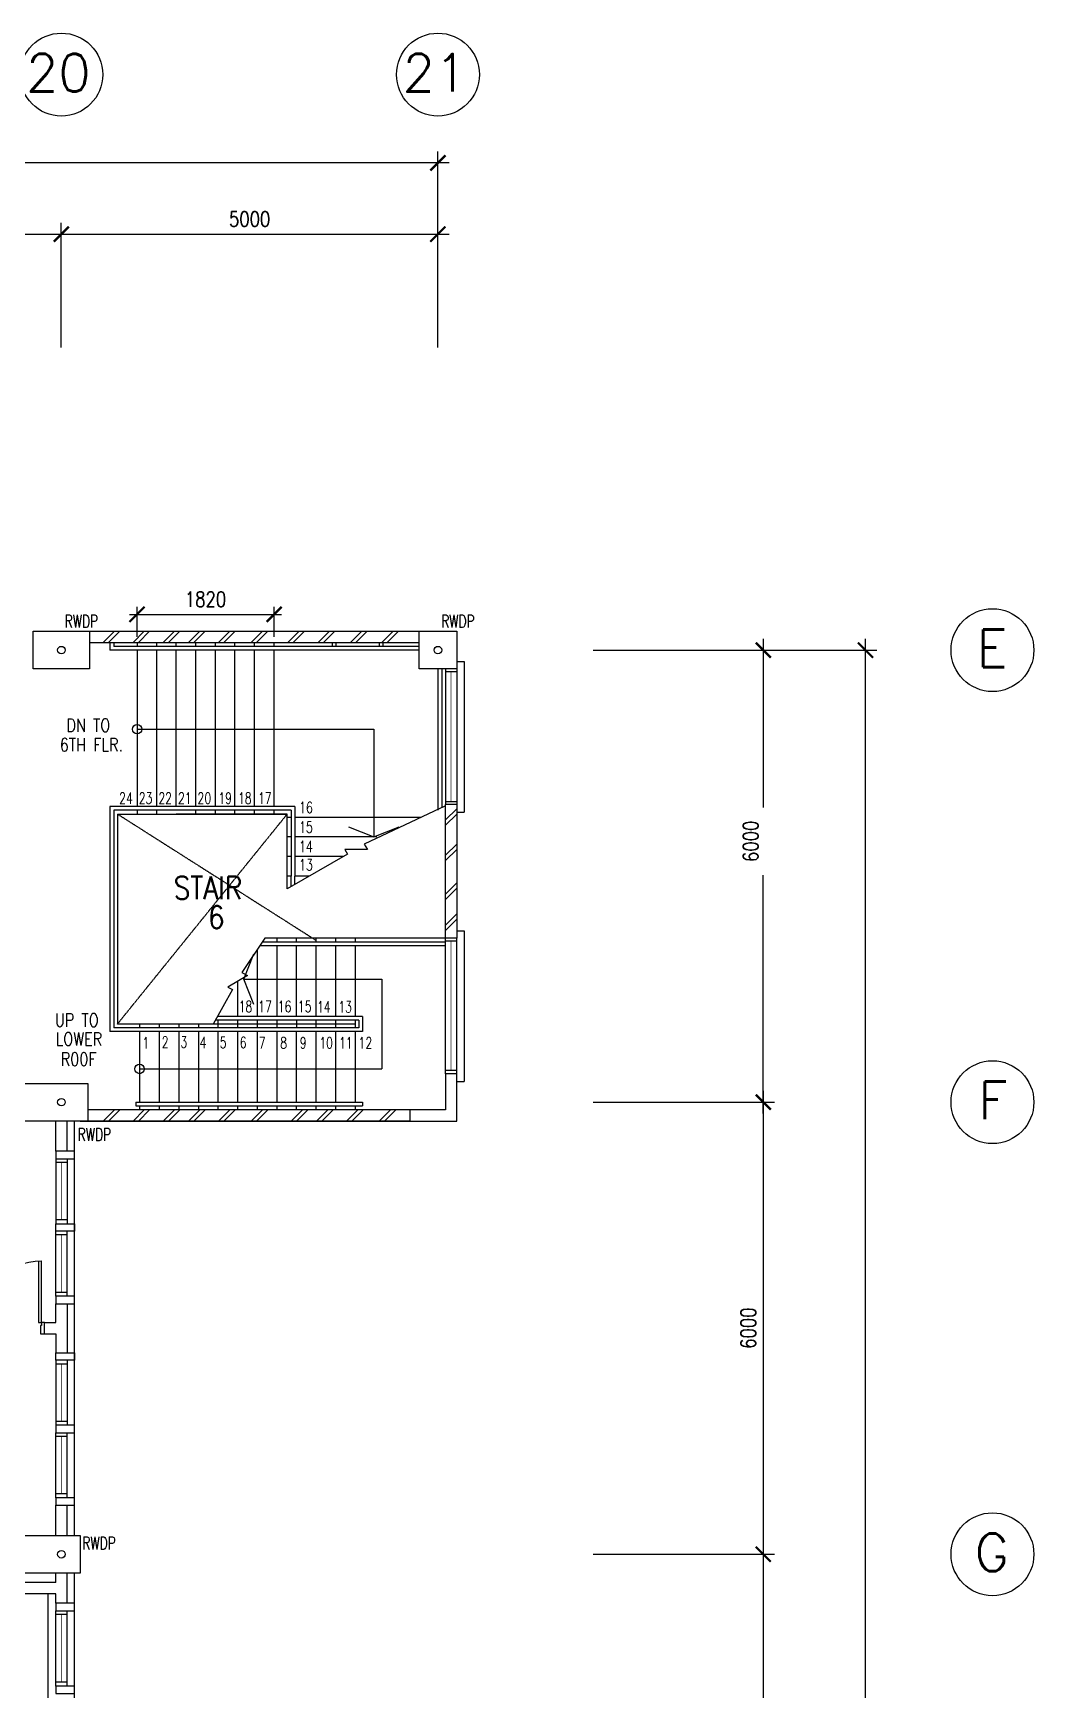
# Model space of a CAD drawing. Extents: x 2687779 to 2997471, y -863049 to -631414.
# Drawn here: x 2970629 to 2983918, y -798224 to -776235 of the extents above; entities that cross this region are included whole.
import ezdxf

# ---------------------------------------------------------------- set-up
doc = ezdxf.new("R2010")
doc.units = 0
doc.header["$LTSCALE"] = 10
doc.header["$MEASUREMENT"] = 0
doc.header["$PDMODE"] = 34
doc.linetypes.add('HIDDEN', pattern=[0.375, 0.25, -0.125])
doc.layers.get('0').update_dxf_attribs({"linetype": 'CONTINUOUS'})
doc.layers.get('DEFPOINTS').update_dxf_attribs({"linetype": 'CONTINUOUS'})
for name, color, linetype in [('COL', 3, 'CONTINUOUS'), ('DIM', 7, 'CONTINUOUS'), ('DR', 7, 'CONTINUOUS'), ('extension', 1, 'CONTINUOUS'), ('FURN', 1, 'CONTINUOUS'), ('GRID-T', 7, 'CONTINUOUS'), ('H', 1, 'CONTINUOUS'), ('rail', 1, 'CONTINUOUS'), ('RWDP', 145, 'CONTINUOUS'), ('stair', 7, 'CONTINUOUS'), ('T50', 3, 'CONTINUOUS'), ('WALL', 2, 'CONTINUOUS'), ('WIN', 5, 'CONTINUOUS')]:
    doc.layers.add(name, color=color, linetype=linetype)
doc.styles.add('ROMANS', font='romans.shx', dxfattribs={"width": 0.8, "height": 100})
doc.styles.get("Standard").update_dxf_attribs({"font": 'ROMANS.SHX'})
doc.dimstyles.new('STANDARD$0', dxfattribs={"dimscale": 0, "dimtxt": 8, "dimasz": 6, "dimexe": 1, "dimexo": 1, "dimgap": 3, "dimtad": 1, "dimdec": 0, "dimlfac": -1, "dimrnd": 1, "dimzin": 0, "dimdsep": 46, "dimtxsty": 'Standard', "dimcen": 0, "dimclrd": 5, "dimclre": 250, "dimadec": 0, "dimazin": 0, "dimtfac": 1, "dimtdec": 4, "dimtofl": 0, "dimtmove": 0, "dimatfit": 3, "dimfxl": 1, "dimtolj": 1, "dimtzin": 0, "dimarcsym": 0})

# ---------------------------------------------------------------- blocks, each defined once
blk = doc.blocks.new('_ARCHTICK')
at = {"color": 0, "linetype": 'ByBlock', "const_width": 0.15}
blk.add_lwpolyline([(-0.5, -0.5), (0.5, 0.5)], dxfattribs=at)
blk = doc.blocks.new('*D77')
at = {"layer": 'DEFPOINTS', "color": 0, "transparency": 16777216}
for p in [(2971004, -778903), (2966004, -780559), (2971004, -780559)]:
    blk.add_point(p, dxfattribs=at)
at = {"layer": 'DIM', "color": 7, "lineweight": -2, "transparency": 16777216}
for p, q in [((2966004, -780409), (2966004, -778753)), ((2971004, -780409), (2971004, -778753)), ((2965854, -778903), (2971154, -778903))]:
    blk.add_line(p, q, dxfattribs=at)
at = {"layer": 'DIM', "color": 7, "lineweight": -2, "transparency": 16777216, "xscale": 200, "yscale": 200, "zscale": 200, "rotation": 180}
blk.add_blockref('_ARCHTICK', (2966004, -778903), dxfattribs=at)
at = {"layer": 'DIM', "color": 7, "lineweight": -2, "transparency": 16777216, "xscale": 200, "yscale": 200, "zscale": 200}
blk.add_blockref('_ARCHTICK', (2971004, -778903), dxfattribs=at)
at = {"layer": 'DIM', "color": 7, "transparency": 16777216, "insert": (2968504, -778703), "char_height": 200, "attachment_point": 5, "style": 'ROMANS'}
blk.add_mtext('\\A1;5000', dxfattribs=at)
blk = doc.blocks.new('*D78')
at = {"layer": 'DEFPOINTS', "color": 0, "transparency": 16777216}
for p in [(2976004, -778903), (2971004, -780559), (2976004, -780559)]:
    blk.add_point(p, dxfattribs=at)
at = {"layer": 'DIM', "color": 7, "lineweight": -2, "transparency": 16777216}
for p, q in [((2971004, -780409), (2971004, -778753)), ((2976004, -780409), (2976004, -778753)), ((2970854, -778903), (2976154, -778903))]:
    blk.add_line(p, q, dxfattribs=at)
at = {"layer": 'DIM', "color": 7, "lineweight": -2, "transparency": 16777216, "xscale": 200, "yscale": 200, "zscale": 200, "rotation": 180}
blk.add_blockref('_ARCHTICK', (2971004, -778903), dxfattribs=at)
at = {"layer": 'DIM', "color": 7, "lineweight": -2, "transparency": 16777216, "xscale": 200, "yscale": 200, "zscale": 200}
blk.add_blockref('_ARCHTICK', (2976004, -778903), dxfattribs=at)
at = {"layer": 'DIM', "color": 7, "transparency": 16777216, "insert": (2973504, -778703), "char_height": 200, "attachment_point": 5, "style": 'ROMANS'}
blk.add_mtext('\\A1;5000', dxfattribs=at)
blk = doc.blocks.new('*D79')
at = {"layer": 'DEFPOINTS', "color": 0, "transparency": 16777216}
for p in [(2940004, -777957), (2940004, -780559), (2976004, -780559)]:
    blk.add_point(p, dxfattribs=at)
at = {"layer": 'DIM', "color": 7, "lineweight": -2, "transparency": 16777216}
for p, q in [((2976154, -777957), (2939854, -777957)), ((2940004, -780409), (2940004, -777807)), ((2976004, -780409), (2976004, -777807))]:
    blk.add_line(p, q, dxfattribs=at)
at = {"layer": 'DIM', "color": 7, "lineweight": -2, "transparency": 16777216, "xscale": 200, "yscale": 200, "zscale": 200}
for p, rotation in [((2940004, -777957), 180.0000000117509), ((2976004, -777957), 1.175084030080598e-08)]:
    blk.add_blockref('_ARCHTICK', p, dxfattribs=dict(at, rotation=rotation))
at = {"layer": 'DIM', "color": 7, "transparency": 16777216, "insert": (2958004, -777757), "char_height": 200, "attachment_point": 5, "rotation": 0, "style": 'ROMANS'}
blk.add_mtext('\\A1;36000', dxfattribs=at)
blk = doc.blocks.new('*D122')
at = {"layer": 'DEFPOINTS', "color": 0, "transparency": 16777216}
for p in [(2977914, -784424), (2977914, -790424), (2980325, -790424)]:
    blk.add_point(p, dxfattribs=at)
at = {"layer": 'DIM', "color": 7, "lineweight": -2, "transparency": 16777216}
for p, q in [((2980325, -784274), (2980325, -786513)), ((2978064, -784424), (2980475, -784424)), ((2980325, -790574), (2980325, -787409)), ((2978064, -790424), (2980475, -790424))]:
    blk.add_line(p, q, dxfattribs=at)
at = {"layer": 'DIM', "color": 7, "lineweight": -2, "transparency": 16777216, "xscale": 200, "yscale": 200, "zscale": 200}
for p, rotation in [((2980325, -784424), 90), ((2980325, -790424), 270)]:
    blk.add_blockref('_ARCHTICK', p, dxfattribs=dict(at, rotation=rotation))
at = {"layer": 'DIM', "color": 7, "transparency": 16777216, "insert": (2980159, -786961), "char_height": 200, "attachment_point": 5, "rotation": 90, "style": 'ROMANS'}
blk.add_mtext('\\A1;6000', dxfattribs=at)
blk = doc.blocks.new('*D123')
at = {"layer": 'DEFPOINTS', "color": 0, "transparency": 16777216}
for p in [(2977914, -790424), (2977914, -796424), (2980325, -796424)]:
    blk.add_point(p, dxfattribs=at)
at = {"layer": 'DIM', "color": 7, "lineweight": -2, "transparency": 16777216}
for p, q in [((2980325, -790274), (2980325, -796574)), ((2978064, -790424), (2980475, -790424)), ((2978064, -796424), (2980475, -796424))]:
    blk.add_line(p, q, dxfattribs=at)
at = {"layer": 'DIM', "color": 7, "lineweight": -2, "transparency": 16777216, "xscale": 200, "yscale": 200, "zscale": 200}
for p, rotation in [((2980325, -790424), 90), ((2980325, -796424), 270)]:
    blk.add_blockref('_ARCHTICK', p, dxfattribs=dict(at, rotation=rotation))
at = {"layer": 'DIM', "color": 7, "transparency": 16777216, "insert": (2980125, -793424), "char_height": 200, "attachment_point": 5, "rotation": 90, "style": 'ROMANS'}
blk.add_mtext('\\A1;6000', dxfattribs=at)
blk = doc.blocks.new('*D124')
at = {"layer": 'DEFPOINTS', "color": 0, "transparency": 16777216}
for p in [(2977914, -796424), (2977914, -802424), (2980325, -802424)]:
    blk.add_point(p, dxfattribs=at)
at = {"layer": 'DIM', "color": 7, "lineweight": -2, "transparency": 16777216}
for p, q in [((2978064, -796424), (2980475, -796424)), ((2980325, -796274), (2980325, -802574)), ((2978064, -802424), (2980475, -802424))]:
    blk.add_line(p, q, dxfattribs=at)
at = {"layer": 'DIM', "color": 7, "lineweight": -2, "transparency": 16777216, "xscale": 200, "yscale": 200, "zscale": 200}
for p, rotation in [((2980325, -796424), 90), ((2980325, -802424), 270)]:
    blk.add_blockref('_ARCHTICK', p, dxfattribs=dict(at, rotation=rotation))
at = {"layer": 'DIM', "color": 7, "transparency": 16777216, "insert": (2980125, -799424), "char_height": 200, "attachment_point": 5, "rotation": 90, "style": 'ROMANS'}
blk.add_mtext('\\A1;6000', dxfattribs=at)
blk = doc.blocks.new('*D131')
at = {"layer": 'DEFPOINTS', "color": 0, "transparency": 16777216}
for p in [(2978301, -784424), (2981682, -784424), (2978301, -838424)]:
    blk.add_point(p, dxfattribs=at)
at = {"layer": 'DIM', "color": 7, "lineweight": -2, "transparency": 16777216}
for p, q in [((2981682, -838574), (2981682, -784274)), ((2978451, -784424), (2981832, -784424)), ((2978451, -838424), (2981832, -838424))]:
    blk.add_line(p, q, dxfattribs=at)
at = {"layer": 'DIM', "color": 7, "lineweight": -2, "transparency": 16777216, "xscale": 200, "yscale": 200, "zscale": 200}
for p, rotation in [((2981682, -784424), 90), ((2981682, -838424), 270)]:
    blk.add_blockref('_ARCHTICK', p, dxfattribs=dict(at, rotation=rotation))
at = {"layer": 'DIM', "color": 7, "transparency": 16777216, "insert": (2981482, -811424), "char_height": 200, "attachment_point": 5, "rotation": 90, "style": 'ROMANS'}
blk.add_mtext('\\A1;54000', dxfattribs=at)
blk = doc.blocks.new('DR-900-B')
at = {"layer": 'DR'}
for p, q in [((0, 900), (-150, 900)), ((-150, 900), (-150, 860)), ((0, 850), (0, 900)), ((-150, 860), (-110, 860)), ((-110, 860), (-110, 850)), ((-110, 850), (0, 850)), ((-150, 40), (-970, 40)), ((-969, 80), (-150, 80)), ((-150, 80), (-150, 40)), ((-150, 40), (-110, 40)), ((-150, 0), (-150, 40)), ((0, 0), (-150, 0)), ((-110, 50), (0, 50)), ((-110, 40), (-110, 50)), ((0, 50), (0, 0))]:
    blk.add_line(p, q, dxfattribs=at)
blk.add_arc((-150, 40), 820, 90, 180, dxfattribs=at)
blk = doc.blocks.new('*D236')
at = {"layer": 'DEFPOINTS', "color": 0, "transparency": 16777216}
for p in [(2973829, -783949), (2972009, -784348), (2973829, -784348)]:
    blk.add_point(p, dxfattribs=at)
at = {"layer": 'DIM', "color": 7, "lineweight": -2, "transparency": 16777216}
for p, q in [((2972009, -784248), (2972009, -783849)), ((2973829, -784248), (2973829, -783849)), ((2971909, -783949), (2973929, -783949))]:
    blk.add_line(p, q, dxfattribs=at)
at = {"layer": 'DIM', "color": 7, "lineweight": -2, "transparency": 16777216, "xscale": 200, "yscale": 200, "zscale": 200, "rotation": 180}
blk.add_blockref('_ARCHTICK', (2972009, -783949), dxfattribs=at)
at = {"layer": 'DIM', "color": 7, "lineweight": -2, "transparency": 16777216, "xscale": 200, "yscale": 200, "zscale": 200}
blk.add_blockref('_ARCHTICK', (2973829, -783949), dxfattribs=at)
at = {"layer": 'DIM', "color": 7, "transparency": 16777216, "insert": (2972919, -783749), "char_height": 200, "attachment_point": 5, "style": 'ROMANS'}
blk.add_mtext('\\A1;1820', dxfattribs=at)

msp = doc.modelspace()

# ---------------------------------------------------------------- linework, layer by layer
for p, q in [((2975154.9, -785473.7), (2975154.9, -786904.1)), ((2973425.5, -788791.1), (2975261.6, -788791.1)), ((2975261.6, -788791.1), (2975261.6, -789983.5))]:
    msp.add_line(p, q)
at = {"color": 9}
for p, q in [((2971179.5, -796174.1), (2971179.5, -790674.1)), ((2971179.5, -802174.1), (2971179.5, -796674.1))]:
    msp.add_line(p, q, dxfattribs=at)
at = {"layer": 'COL'}
for points in [[(2970629.5, -784174.1), (2971379.5, -784174.1), (2971379.5, -784674.1), (2970629.5, -784674.1)], [(2975754.5, -784174.1), (2976254.5, -784174.1), (2976254.5, -784674.1), (2975754.5, -784674.1)], [(2970504.5, -790174.1), (2971354.5, -790174.1), (2971354.5, -790674.1), (2970504.5, -790674.1)], [(2970504.5, -796174.1), (2971254.5, -796174.1), (2971254.5, -796674.1), (2970504.5, -796674.1)]]:
    msp.add_lwpolyline(points, close=True, dxfattribs=at)
msp.add_lwpolyline([(2976104.5, -790049.1), (2976104.5, -790524.1), (2975629.5, -790524.1), (2975629.5, -790674.1), (2976254.5, -790674.1), (2976254.5, -790049.1), (2976104.5, -790049.1)], dxfattribs=at)
at = {"layer": 'extension'}
msp.add_line((2971254.5, -790674.1), (2976254.5, -790674.1), dxfattribs=at)
at = {"layer": 'FURN', "linetype": 'Continuous'}
msp.add_line((2970829.5, -802174.1), (2970829.5, -796949.1), dxfattribs=at)
at = {"layer": 'GRID-T', "color": 7}
for centre in [(2971004.5, -776785), (2976004.5, -776785), (2983367.8, -784424.1), (2983367.8, -790424.1), (2983367.8, -796424.1)]:
    msp.add_circle(centre, 550, dxfattribs=at)
at = {"layer": 'H'}
for p, q in [((2971708, -784174.1), (2971558, -784324.1)), ((2971778.7, -784174.1), (2971628.7, -784324.1)), ((2972106, -784174.1), (2971956, -784324.1)), ((2972176.7, -784174.1), (2972026.7, -784324.1)), ((2972506.8, -784174.1), (2972356.8, -784324.1)), ((2972577.5, -784174.1), (2972427.5, -784324.1)), ((2972842, -784174.1), (2972692, -784324.1)), ((2972912.7, -784174.1), (2972762.7, -784324.1)), ((2973242.8, -784174.1), (2973092.8, -784324.1)), ((2973313.5, -784174.1), (2973163.5, -784324.1)), ((2973673.8, -784174.1), (2973523.8, -784324.1)), ((2973744.5, -784174.1), (2973594.5, -784324.1)), ((2974163, -784174.1), (2974013, -784324.1)), ((2974233.7, -784174.1), (2974083.7, -784324.1)), ((2974563.8, -784174.1), (2974413.8, -784324.1)), ((2974634.5, -784174.1), (2974484.5, -784324.1)), ((2974994.8, -784174.1), (2974844.8, -784324.1)), ((2975065.5, -784174.1), (2974915.5, -784324.1)), ((2975408.8, -784174.1), (2975258.8, -784324.1)), ((2975479.5, -784174.1), (2975329.5, -784324.1)), ((2976254.5, -786528.4), (2976104.5, -786678.4)), ((2976254.5, -786599.1), (2976104.5, -786749.1)), ((2976254.5, -786997.4), (2976104.5, -787147.4)), ((2976254.5, -787068.1), (2976104.5, -787218.1)), ((2976254.5, -787512.4), (2976104.5, -787662.4)), ((2976254.5, -787583.1), (2976104.5, -787733.1)), ((2976254.5, -787923.4), (2976104.5, -788073.4)), ((2976254.5, -787994.2), (2976104.5, -788144.2)), ((2971708, -790524.1), (2971558, -790674.1)), ((2971778.7, -790524.1), (2971628.7, -790674.1)), ((2972106, -790524.1), (2971956, -790674.1)), ((2972176.7, -790524.1), (2972026.7, -790674.1)), ((2972506.8, -790524.1), (2972356.8, -790674.1)), ((2972577.5, -790524.1), (2972427.5, -790674.1)), ((2972842, -790524.1), (2972692, -790674.1)), ((2972912.7, -790524.1), (2972762.7, -790674.1)), ((2973242.8, -790524.1), (2973092.8, -790674.1)), ((2973313.5, -790524.1), (2973163.5, -790674.1)), ((2973673.8, -790524.1), (2973523.8, -790674.1)), ((2973744.5, -790524.1), (2973594.5, -790674.1)), ((2974206.4, -790524.1), (2974056.4, -790674.1)), ((2974277.1, -790524.1), (2974127.1, -790674.1)), ((2974541.6, -790524.1), (2974391.6, -790674.1)), ((2974612.3, -790524.1), (2974462.3, -790674.1)), ((2974942.4, -790524.1), (2974792.4, -790674.1)), ((2975013.1, -790524.1), (2974863.1, -790674.1)), ((2975373.4, -790524.1), (2975223.4, -790674.1)), ((2975444.1, -790524.1), (2975294.1, -790674.1))]:
    msp.add_line(p, q, dxfattribs=at)
at = {"layer": 'rail', "color": 203}
for p, q in [((2971649.5, -784324.1), (2971649.5, -784424.1)), ((2971699.5, -784324.1), (2971699.5, -784374.1)), ((2974604.5, -784374.1), (2974604.5, -784324.1)), ((2974654.5, -784374.1), (2974654.5, -784324.1)), ((2975229.5, -784374.1), (2975229.5, -784324.1)), ((2975279.5, -784374.1), (2975279.5, -784324.1)), ((2975754.5, -784424.1), (2971649.5, -784424.1)), ((2975754.5, -784374.1), (2971699.5, -784374.1)), ((2976004.5, -784674.1), (2976004.5, -786546.6)), ((2976054.5, -784674.1), (2976054.5, -786518.4)), ((2974104.5, -786499.1), (2971649.5, -786499.1)), ((2971649.5, -786499.1), (2971649.5, -789486.6)), ((2974054.5, -786549.1), (2971699.5, -786549.1)), ((2971699.5, -786549.1), (2971699.5, -789436.6)), ((2974054.5, -786549.1), (2974054.5, -787424.1)), ((2974104.5, -786499.1), (2974104.5, -787424.1)), ((2974054.5, -787564.2), (2974054.5, -787424.1)), ((2974104.5, -787535.3), (2974104.5, -787424.1)), ((2976104.5, -788299.1), (2973671.9, -788299.1)), ((2976104.5, -788349.1), (2973638.2, -788349.1)), ((2974954.1, -789336.6), (2973050.1, -789336.6)), ((2975004.1, -789286.6), (2973078, -789286.6)), ((2974954.1, -789336.6), (2974954.1, -789436.6)), ((2975004.1, -789286.6), (2975004.1, -789486.6)), ((2975004.1, -789486.6), (2971649.5, -789486.6)), ((2974954.1, -789436.6), (2971699.5, -789436.6)), ((2971994.1, -790424.1), (2975004.5, -790424.1)), ((2971994.1, -790424.1), (2971994.1, -790474.1)), ((2971994.1, -790474.1), (2975004.5, -790474.1)), ((2975004.5, -790424.1), (2975004.5, -790474.1))]:
    msp.add_line(p, q, dxfattribs=at)
at = {"layer": 'RWDP', "color": 142, "linetype": 'Continuous'}
for centre in [(2971004.5, -784424.1), (2976004.5, -784424.1), (2971004.5, -790424.1), (2971004.5, -796424.1)]:
    msp.add_circle(centre, 50, dxfattribs=at)
at = {"layer": 'stair'}
for p, q in [((2972009.5, -784324.1), (2972009.5, -784374.1)), ((2972269.5, -784324.1), (2972269.5, -784374.1)), ((2972529.5, -784374.1), (2972529.5, -784324.1)), ((2972789.5, -784374.1), (2972789.5, -784324.1)), ((2973049.5, -784374.1), (2973049.5, -784324.1)), ((2973309.5, -784374.1), (2973309.5, -784324.1)), ((2973569.5, -784374.1), (2973569.5, -784324.1)), ((2973829.5, -784374.1), (2973829.5, -784324.1)), ((2972009.5, -784424.1), (2972009.5, -786499.1)), ((2972269.5, -784424.1), (2972269.5, -786499.1)), ((2972529.5, -786499.1), (2972529.5, -784424.1)), ((2972789.5, -786499.1), (2972789.5, -784424.1)), ((2973049.5, -786499.1), (2973049.5, -784424.1)), ((2973309.5, -786499.1), (2973309.5, -784424.1)), ((2973569.5, -786499.1), (2973569.5, -784424.1)), ((2973829.5, -786499.1), (2973829.5, -784424.1)), ((2972009.5, -785473.7), (2975154.9, -785473.7)), ((2972009.5, -786549.1), (2972009.5, -786599.1)), ((2972269.5, -786549.1), (2972269.5, -786599.1)), ((2972789.5, -786599.1), (2972789.5, -786549.1)), ((2973049.5, -786599.1), (2973049.5, -786549.1)), ((2973309.5, -786599.1), (2973309.5, -786549.1)), ((2973569.5, -786599.1), (2973569.5, -786549.1)), ((2973829.5, -786599.1), (2973829.5, -786549.1)), ((2971749.5, -786599.1), (2974004.5, -786599.1)), ((2971749.5, -786599.1), (2971749.5, -789386.6)), ((2974004.5, -786599.1), (2972529.5, -786599.1)), ((2974054.5, -786644.1), (2974003.4, -786644.1)), ((2974004.5, -787593.1), (2974004.5, -786599.1)), ((2975778.1, -786644.1), (2974104.5, -786644.1)), ((2974054.5, -786904.1), (2974003.4, -786904.1)), ((2975193.8, -786904.1), (2974104.5, -786904.1)), ((2974054.5, -787164.1), (2974003.4, -787164.1)), ((2974747, -787164.1), (2974104.5, -787164.1)), ((2974054.5, -787424.1), (2974003.4, -787424.1)), ((2974297, -787424.1), (2974104.5, -787424.1)), ((2974297, -787424.1), (2974104.5, -787424.1)), ((2976104.5, -788249.1), (2973705.6, -788249.1)), ((2973864.1, -788249.1), (2973864.1, -788299.1)), ((2974124.1, -788249.1), (2974124.1, -788299.1)), ((2974384.5, -788249.1), (2974384.5, -788299.1)), ((2974644.5, -788249.1), (2974644.5, -788299.1)), ((2974904.5, -788249.1), (2974904.5, -788299.1)), ((2973604.1, -788399.6), (2973604.1, -789286.6)), ((2973864.1, -788349.1), (2973864.1, -789286.6)), ((2974124.1, -788349.1), (2974124.1, -789286.6)), ((2974384.5, -788349.1), (2974384.5, -789286.6)), ((2974644.5, -788349.1), (2974644.5, -789286.6)), ((2974904.5, -788349.1), (2974904.5, -789286.6)), ((2973344.1, -788817.9), (2973344.1, -789286.6)), ((2974904.1, -789386.6), (2971749.5, -789386.6)), ((2972044.1, -789386.6), (2972044.1, -789436.6)), ((2972304.1, -789386.6), (2972304.1, -789436.6)), ((2972564.1, -789386.6), (2972564.1, -789436.6)), ((2972824.1, -789386.6), (2972824.1, -789436.6)), ((2973084.1, -789275.6), (2973084.1, -789286.6)), ((2973084.1, -789336.6), (2973084.1, -789436.6)), ((2973344.1, -789336.6), (2973344.1, -789436.6)), ((2973604.1, -789336.6), (2973604.1, -789436.6)), ((2973864.1, -789336.6), (2973864.1, -789436.6)), ((2974124.5, -789336.6), (2974124.5, -789436.6)), ((2974384.5, -789336.6), (2974384.5, -789436.6)), ((2974644.8, -789336.6), (2974644.8, -789436.6)), ((2974904.1, -789336.6), (2974904.1, -789436.6)), ((2972044.1, -789486.6), (2972044.1, -790424.1)), ((2972304.1, -789486.6), (2972304.1, -790424.1)), ((2972564.1, -789486.6), (2972564.1, -790424.1)), ((2972824.1, -789486.6), (2972824.1, -790424.1)), ((2973084.1, -789486.6), (2973084.1, -790424.1)), ((2973344.1, -789486.6), (2973344.1, -790424.1)), ((2973604.1, -789486.6), (2973604.1, -790424.1)), ((2973864.1, -789486.6), (2973864.1, -790424.1)), ((2974124.1, -789486.6), (2974124.1, -790424.1)), ((2974384.5, -789486.6), (2974384.5, -790424.1)), ((2974644.5, -789486.6), (2974644.5, -790424.1)), ((2974904.5, -789486.6), (2974904.5, -790424.1)), ((2972044.1, -789983.5), (2975261.6, -789983.5)), ((2972044.1, -790474.1), (2972044.1, -790524.1)), ((2972304.1, -790474.1), (2972304.1, -790524.1)), ((2972564.1, -790474.1), (2972564.1, -790524.1)), ((2972824.1, -790474.1), (2972824.1, -790524.1)), ((2972824.1, -790474.1), (2972824.1, -790524.1)), ((2973084.1, -790474.1), (2973084.1, -790524.1)), ((2973084.1, -790474.1), (2973084.1, -790524.1)), ((2973344.1, -790474.1), (2973344.1, -790524.1)), ((2973344.1, -790474.1), (2973344.1, -790524.1)), ((2973604.1, -790474.1), (2973604.1, -790524.1)), ((2973864.1, -790474.1), (2973864.1, -790524.1)), ((2973864.1, -790474.1), (2973864.1, -790524.1)), ((2974124.1, -790474.1), (2974124.1, -790524.1)), ((2974124.1, -790474.1), (2974124.1, -790524.1)), ((2974384.1, -790474.1), (2974384.1, -790524.1)), ((2974384.1, -790474.1), (2974384.1, -790524.1)), ((2974644.5, -790474.1), (2974644.5, -790524.1)), ((2974644.5, -790474.1), (2974644.5, -790524.1)), ((2974904.5, -790474.1), (2974904.5, -790524.1)), ((2974904.5, -790474.1), (2974904.5, -790524.1))]:
    msp.add_line(p, q, dxfattribs=at)
at = {"layer": 'stair', "color": 6, "linetype": 'Continuous'}
for p, q in [((2976254.5, -784574.1), (2976354.5, -784574.1)), ((2976354.5, -784574.1), (2976354.5, -786574.1)), ((2976254.5, -786574.1), (2976354.5, -786574.1)), ((2976254.5, -788149.1), (2976354.5, -788149.1)), ((2976354.5, -788149.1), (2976354.5, -790149.1)), ((2976254.5, -790149.1), (2976354.5, -790149.1))]:
    msp.add_line(p, q, dxfattribs=at)
at = {"layer": 'stair', "color": 5, "linetype": 'HIDDEN'}
for p, q in [((2971749.5, -789386.6), (2974004.5, -786599.1)), ((2971749.5, -786599.1), (2974384.5, -788274.1))]:
    msp.add_line(p, q, dxfattribs=at)
at = {"layer": 'stair'}
for points in [[(2976104.5, -786490.3), (2975026.9, -786998), (2975069.5, -787069.4), (2974766.6, -787069.4), (2974803.7, -787131.4), (2974004.5, -787593.1)], [(2973705.6, -788249.1), (2973401, -788700.8), (2973474.2, -788740.4), (2973214, -788895.4), (2973277.5, -788929.6), (2973022.1, -789386.6)]]:
    msp.add_lwpolyline(points, dxfattribs=at)
at = {"layer": 'stair', "color": 4, "linetype": 'Continuous'}
for points in [[(2974817.8, -786769.4), (2975154.9, -786904.1), (2975492, -786769.4)], [(2973560.3, -789128.1), (2973425.5, -788791.1), (2973560.3, -788454)]]:
    msp.add_lwpolyline(points, dxfattribs=at)
at = {"layer": 'stair', "color": 2, "linetype": 'Continuous'}
for centre in [(2972009.5, -785473.7), (2972044.1, -789983.5)]:
    msp.add_circle(centre, 62.5, dxfattribs=at)
at = {"layer": 'WALL'}
for p, q in [((2971379.5, -784174.1), (2975754.5, -784174.1)), ((2971379.5, -784324.1), (2975754.5, -784324.1)), ((2976254.5, -786474.1), (2976104.5, -786474.1)), ((2976104.5, -788249.1), (2976104.5, -786474.1)), ((2976254.5, -786474.1), (2976254.5, -788249.1)), ((2976254.5, -788249.1), (2976104.5, -788249.1)), ((2970929.5, -791074.1), (2970929.5, -790674.1)), ((2971079.5, -791074.1), (2971079.5, -790674.1)), ((2975629.5, -790524.1), (2971354.5, -790524.1)), ((2975629.5, -790674.1), (2971354.5, -790674.1)), ((2970929.5, -793349.1), (2970929.5, -793099.1)), ((2971079.5, -793099.1), (2971079.5, -793749.1)), ((2970929.5, -793499.1), (2970929.5, -793749.1)), ((2970929.5, -796174.1), (2970929.5, -795774.1)), ((2971079.5, -796174.1), (2971079.5, -795774.1)), ((2970929.5, -796799.1), (2967754.5, -796799.1)), ((2970929.5, -796799.1), (2970929.5, -796674.1)), ((2971079.5, -797074.1), (2971079.5, -796674.1)), ((2970929.5, -796949.1), (2965379.5, -796949.1)), ((2970929.5, -797074.1), (2970929.5, -796949.1))]:
    msp.add_line(p, q, dxfattribs=at)
for points in [[(2971179.5, -791074.1), (2970929.5, -791074.1), (2970929.5, -791174.1), (2971179.5, -791174.1)], [(2971179.5, -792136.6), (2970929.5, -792136.6), (2970929.5, -792036.6), (2971179.5, -792036.6)], [(2971179.5, -792999.1), (2970929.5, -792999.1), (2970929.5, -793099.1), (2971179.5, -793099.1)], [(2971179.5, -793849.1), (2970929.5, -793849.1), (2970929.5, -793749.1), (2971179.5, -793749.1)], [(2971179.5, -794711.6), (2970929.5, -794711.6), (2970929.5, -794811.6), (2971179.5, -794811.6)], [(2971179.5, -795674.1), (2970929.5, -795674.1), (2970929.5, -795774.1), (2971179.5, -795774.1)], [(2971179.5, -797074.1), (2970929.5, -797074.1), (2970929.5, -797174.1), (2971179.5, -797174.1)], [(2971179.5, -798174.1), (2970929.5, -798174.1), (2970929.5, -798274.1), (2971179.5, -798274.1)]]:
    msp.add_lwpolyline(points, close=True, dxfattribs=at)
for points in [[(2970779.5, -793349.1), (2970929.5, -793349.1)], [(2970779.5, -793499.1), (2970929.5, -793499.1)]]:
    msp.add_lwpolyline(points, dxfattribs=at)
at = {"layer": 'WIN'}
for p, q in [((2976104.5, -784674.1), (2976104.5, -786474.1)), ((2976254.5, -784712.1), (2976104.5, -784712.1)), ((2976254.5, -784674.1), (2976254.5, -786474.1)), ((2976254.5, -786436.1), (2976104.5, -786436.1)), ((2976104.5, -790049.1), (2976104.5, -788249.1)), ((2976254.5, -788287.1), (2976104.5, -788287.1)), ((2976254.5, -790049.1), (2976254.5, -788249.1)), ((2976254.5, -790002.2), (2976104.5, -790002.2)), ((2970929.5, -791174.1), (2970929.5, -792036.6)), ((2971079.5, -791224.1), (2970929.5, -791224.1)), ((2971079.5, -791174.1), (2971079.5, -792036.6)), ((2971079.5, -791986.6), (2970929.5, -791986.6)), ((2970929.5, -792999.1), (2970929.5, -792136.6)), ((2971079.5, -792186.6), (2970929.5, -792186.6)), ((2971079.5, -792999.1), (2971079.5, -792136.6)), ((2971079.5, -792949.1), (2970929.5, -792949.1)), ((2970929.5, -793849.1), (2970929.5, -794711.6)), ((2971079.5, -793899.1), (2970929.5, -793899.1)), ((2971079.5, -793849.1), (2971079.5, -794711.6)), ((2971079.5, -794661.6), (2970929.5, -794661.6)), ((2970929.5, -795674.1), (2970929.5, -794811.6)), ((2971079.5, -794861.6), (2970929.5, -794861.6)), ((2971079.5, -795674.1), (2971079.5, -794811.6)), ((2971079.5, -795624.1), (2970929.5, -795624.1)), ((2970929.5, -798174.1), (2970929.5, -797174.1)), ((2971079.5, -797224.1), (2970929.5, -797224.1)), ((2971079.5, -798174.1), (2971079.5, -797174.1)), ((2971079.5, -798124.1), (2970929.5, -798124.1))]:
    msp.add_line(p, q, dxfattribs=at)
at = {"layer": 'WIN', "const_width": 10, "flags": 128}
for points in [[(2976179.5, -784712.1), (2976179.5, -786436.1)], [(2976179.5, -790002.2), (2976179.5, -788287.1)], [(2971004.5, -791986.6), (2971004.5, -791224.1)], [(2971004.5, -792186.6), (2971004.5, -792949.1)], [(2971004.5, -794661.6), (2971004.5, -793899.1)], [(2971004.5, -794861.6), (2971004.5, -795624.1)], [(2971004.5, -798124.1), (2971004.5, -797224.1)]]:
    msp.add_lwpolyline(points, dxfattribs=at)

# ---------------------------------------------------------------- block references
at = {"layer": 'WALL', "linetype": 'Continuous', "xscale": -1, "rotation": 90}
msp.add_blockref('DR-900-B', (2970779.5, -793499.1), dxfattribs=at)

# ---------------------------------------------------------------- texts
at = {"layer": 'GRID-T', "color": 3, "style": 'ROMANS'}
for s, p in [('20', (2970534.9, -777010.7)), ('21', (2975534.9, -777010.7)), ('E', (2983159.7, -784649.9)), ('F', (2983180.5, -790649.9)), ('G', (2983132.9, -796649.9))]:
    msp.add_text(s, height=500, dxfattribs=at).set_placement(p)
at = {"layer": 'RWDP', "color": 142, "style": 'ROMANS', "width": 0.7}
for p in [(2971047.3, -784125.7), (2976047.3, -784125.7), (2971221.3, -790937.6), (2971281.3, -796361.6)]:
    msp.add_text('RWDP', height=170, dxfattribs=at).set_placement(p)
at = {"layer": 'stair', "color": 7, "linetype": 'Continuous', "style": 'ROMANS'}
for s, height, width, p in [('DN TO', 175, 0.8, (2971071.2, -785509)), ('6TH FLR.', 175, 0.8, (2970984.2, -785767.3)), ('24', 150, 0.7, (2971772.8, -786464)), ('23', 150, 0.7, (2972032.8, -786464)), ('22', 150, 0.7, (2972292.8, -786464)), ('21', 150, 0.7, (2972552.8, -786464)), ('20', 150, 0.7, (2972812.8, -786464)), ('19', 150, 0.7, (2973088.8, -786464)), ('18', 150, 0.7, (2973349.8, -786464)), ('17', 150, 0.7, (2973615.8, -786464)), ('16', 150, 0.7, (2974162.5, -786587.3)), ('15', 150, 0.7, (2974162.5, -786847.3)), ('14', 150, 0.7, (2974162.5, -787107.3)), ('13', 150, 0.7, (2974162.5, -787349.3)), ('18', 150, 0.7, (2973358.6, -789229.4)), ('17', 150, 0.7, (2973619, -789229.4)), ('16', 150, 0.7, (2973879, -789229.4)), ('15', 150, 0.7, (2974145.4, -789229.4)), ('14', 150, 0.7, (2974399, -789234.6)), ('13', 150, 0.7, (2974683.2, -789234.6)), ('UP TO', 175, 0.8, (2970918.5, -789423.8)), ('LOWER ', 175, 0.8, (2970928, -789673.1)), ('1', 150, 0.7, (2972079.6, -789711.6)), ('2', 150, 0.7, (2972337.1, -789701.1)), ('3', 150, 0.7, (2972586.6, -789701.1)), ('4', 150, 0.7, (2972840.2, -789706.3)), ('5', 150, 0.7, (2973106.6, -789706.4)), ('6', 150, 0.7, (2973373.1, -789706.4)), ('7', 150, 0.7, (2973626.6, -789711.6)), ('8', 150, 0.7, (2973910.9, -789711.6)), ('9', 150, 0.7, (2974170.9, -789711.6)), ('10', 150, 0.7, (2974431.2, -789711.6)), ('11', 150, 0.7, (2974691.2, -789711.6)), ('12', 150, 0.7, (2974951.2, -789711.6)), ('R00F', 175, 0.8, (2970997, -789941.1))]:
    msp.add_text(s, height=height, dxfattribs=dict(at, width=width)).set_placement(p)
at = {"layer": 'T50', "color": 2, "style": 'ROMANS', "width": 0.85}
for s, p in [('STAIR', (2972498.1, -787728.4)), ('6', (2972952.5, -788119.6))]:
    msp.add_text(s, height=300, dxfattribs=at).set_placement(p)

# ---------------------------------------------------------------- dimensions: what is measured, and where the dimension line sits
at = {"layer": 'DIM'}
for p1, p2, distance, picture, middle in [((2976004.5, -780558.6), (2940004.5, -780558.6), -2601.2, '*D79', (2958004.5, -777757.4)), ((2966004.5, -780558.6), (2971004.5, -780558.6), 1655.5, '*D77', (2968504.5, -778703.1)), ((2971004.5, -780558.6), (2976004.5, -780558.6), 1655.5, '*D78', (2973504.5, -778703.1)), ((2978300.6, -838424.1), (2978300.6, -784424.1), -3380.9, '*D131', (2981481.6, -811424.1)), ((2977913.6, -790424.1), (2977913.6, -796424.1), 2411.1, '*D123', (2980124.7, -793424.1)), ((2977913.6, -796424.1), (2977913.6, -802424.1), 2411.1, '*D124', (2980124.7, -799424.1))]:
    dim = msp.add_aligned_dim(p1=p1, p2=p2, distance=distance, dimstyle='STANDARD$0', override={"dimscale": 100, "dimtxt": 2, "dimasz": 2, "dimexe": 1.5, "dimexo": 1.5, "dimgap": 1, "dimtxsty": 'ROMANS', "dimblk": 'ARCHTICK', "dimdle": 1.5, "dimclrd": 7, "dimclre": 7, "dimclrt": 7, "dimtdec": 0, "dimtmove": 2}, dxfattribs=at)
    dim.commit()
    dim.dimension.update_dxf_attribs({"geometry": picture, "text_midpoint": middle})
dim = msp.add_linear_dim(base=(2973829.5, -783948.7), p1=(2972009.5, -784348.3), p2=(2973829.5, -784348.3), dimstyle='STANDARD$0', override={"dimscale": 100, "dimtxt": 2, "dimasz": 2, "dimgap": 1, "dimtxsty": 'ROMANS', "dimblk": 'ARCHTICK', "dimdle": 1, "dimclrd": 7, "dimclre": 7, "dimclrt": 7, "dimtdec": 0, "dimtmove": 2}, dxfattribs=at)
dim.commit()
dim.dimension.update_dxf_attribs({"geometry": '*D236', "text_midpoint": (2972919.5, -783748.7)})
dim = msp.add_linear_dim(base=(2980324.7, -790424.1), p1=(2977913.6, -784424.1), p2=(2977913.6, -790424.1), angle=270, dimstyle='STANDARD$0', override={"dimscale": 100, "dimtxt": 2, "dimasz": 2, "dimexe": 1.5, "dimexo": 1.5, "dimgap": 1, "dimtxsty": 'ROMANS', "dimblk": 'ARCHTICK', "dimdle": 1.5, "dimclrd": 7, "dimclre": 7, "dimclrt": 7, "dimtdec": 0, "dimtmove": 2}, dxfattribs=at)
dim.commit()
dim.dimension.update_dxf_attribs({"geometry": '*D122', "text_midpoint": (2980159, -786961), "dimtype": 161})

doc.saveas('drawing.dxf')
